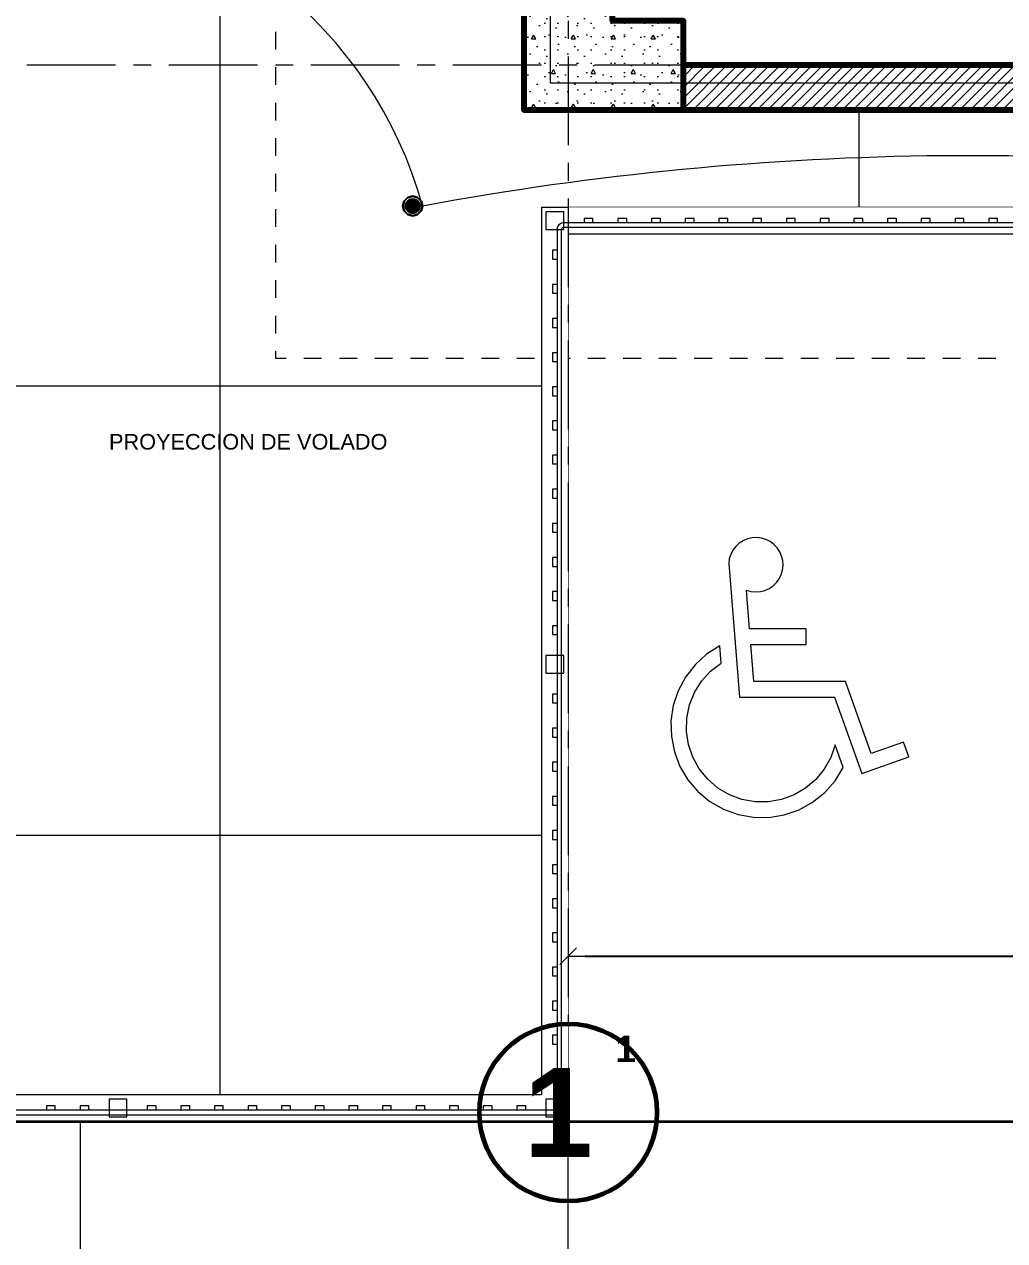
# Model space of a CAD drawing. Header units: inches. Extents: x 2704.1 to 2801.6, y 2415.6 to 2497.
# Drawn here: x 2719.11 to 2724.64, y 2426.21 to 2433.07 of the extents above; entities that cross this region are included whole.
import ezdxf
from ezdxf.lldxf.tags import DXFTag

# ---------------------------------------------------------------- set-up
doc = ezdxf.new("R2010")
doc.units = ezdxf.units.IN
doc.set_wipeout_variables(frame=1)
doc.header["$PDMODE"] = 1
for name, pattern in [('Hidden Line', [0.391222, 0.282222, -0.109]), ('Punto & Raya', [0.65, 0.5, -0.075, 0, -0.075]), ('Rayas', [0.1, 0.05, -0.05]), ('Wipeout_Contour', [1, 0, -1])]:
    doc.linetypes.add(name, pattern=pattern)
for name, color, linetype, lineweight in [('.', 10, 'Continuous', 0), ('ALUMBRADO_PVC', 6, 'PVC1', 30), ('COLUMNAS Y VIGAS', 1, 'Continuous', 40)]:
    doc.layers.add(name, color=color, linetype=linetype, lineweight=lineweight)
for name, color, linetype in [('02 _ ARQ _ ALB _ Cotas Ejes', 7, 'Continuous'), ('02 _ ARQ _ ALB _ Ejes Generales', 7, 'Continuous'), ('02 _ ARQ _ ZON _ Espacio.3D', 7, 'Continuous'), ('08 _ STR _ EXT _ 06 Columnas', 7, 'Continuous'), ('08 _ STR _ EXT _ 07 Losa Aligerada', 7, 'Continuous'), ('08 _ STR _ EXT _ 09 Vigas', 7, 'Continuous'), ('08 _ STR _ EXT _ 10 Vereda Exterior', 7, 'Continuous'), ('08 _ STR _ EXT _ Cerco Perimetrico', 7, 'Continuous'), ('08 _ STR _ EXT _ Estacionamiento-Pavimento', 7, 'Continuous'), ('Dibujo 2D - General', 7, 'Continuous'), ('ESQUEMAS', 7, 'Continuous'), ('Estructura - 04 MURO', 7, 'Continuous'), ('Estructura Compleja - Cubiertas', 7, 'Continuous'), ('Interior - Equipamiento', 7, 'Continuous'), ('Notas - Etiquetas', 251, 'Continuous')]:
    doc.layers.add(name, color=color, linetype=linetype)
doc.layers.add('DLX_TERR_LUM', color=7, linetype='Continuous', true_color=0x92fcfc)
doc.styles.add('Estilo_Generado_1', font='swisseb.ttf')
doc.styles.add('Estilo_Generado_4', font='swisse.ttf')
doc.styles.add('Estilo_Generado_8', font='arialbd.ttf')
doc.styles.add('{18b73a54-fa43-428c-adcb-c1c7bbdf2c84}', font='Simplex.shx')
tags = doc.linetypes.add('PVC1', pattern='A,1,-0.19772,["PVC",{18b73a54-fa43-428c-adcb-c1c7bbdf2c84},S=0.13,R=0,X=0,Y=-0.061851],-0.507647', length=1.705367).pattern_tags.tags
tags[6] = DXFTag(74, 10)
doc.dimstyles.new('Estilo_Generado__1', dxfattribs={"dimtxt": 0.125, "dimasz": 0.095, "dimexe": 0.18, "dimexo": 0.3, "dimgap": 0, "dimtad": 0, "dimtih": 1, "dimtoh": 1, "dimzin": 0, "dimdsep": 46, "dimtxsty": 'Estilo_Generado_4', "dimblk": 'ARROWHEAD_6', "dimblk1": 'ARROWHEAD_6', "dimblk2": 'ARROWHEAD_6', "dimcen": 0.09, "dimse1": 1, "dimse2": 1, "dimclrd": 144, "dimclre": 144, "dimclrt": 7, "dimadec": 0, "dimazin": 0, "dimtfac": 1, "dimtdec": 4, "dimtmove": 0, "dimatfit": 3, "dimfxl": 1, "dimtolj": 1, "dimtzin": 0, "dimarcsym": 0})

# ---------------------------------------------------------------- blocks, each defined once
blk = doc.blocks.new('ARROWHEAD_6')
at = {"color": 0, "linetype": 'Continuous', "lineweight": 0}
for p, q in [((0, 0), (-1, 0)), ((-0.5, -0.5), (0.5, 0.5))]:
    blk.add_line(p, q, dxfattribs=at)
blk = doc.blocks.new('*D69')
at = {"layer": '02 _ ARQ _ ALB _ Cotas Ejes', "color": 144, "linetype": 'Continuous', "lineweight": -2, "transparency": 16777216}
for p, q in [((2722.2706, 2427.8164), (2725.4442, 2427.8164)), ((2729.0806, 2427.8164), (2725.8317, 2427.8164))]:
    blk.add_line(p, q, dxfattribs=at)
at = {"layer": 'Defpoints', "color": 0, "linetype": 'Continuous', "transparency": 16777216}
for p in [(2722.1756, 2432.8358), (2729.1756, 2432.8358), (2729.1756, 2427.8164)]:
    blk.add_point(p, dxfattribs=at)
at = {"layer": '02 _ ARQ _ ALB _ Cotas Ejes', "color": 144, "linetype": 'Continuous', "lineweight": -2, "transparency": 16777216, "xscale": 0.095, "yscale": 0.095, "zscale": 0.095, "rotation": 180}
blk.add_blockref('ARROWHEAD_6', (2722.1756, 2427.8164), dxfattribs=at)
at = {"layer": '02 _ ARQ _ ALB _ Cotas Ejes', "color": 144, "linetype": 'Continuous', "lineweight": -2, "transparency": 16777216, "xscale": 0.095, "yscale": 0.095, "zscale": 0.095}
blk.add_blockref('ARROWHEAD_6', (2729.1756, 2427.8164), dxfattribs=at)
at = {"layer": '02 _ ARQ _ ALB _ Cotas Ejes', "color": 7, "linetype": 'Continuous', "lineweight": 13, "transparency": 16777216, "insert": (2725.6379, 2427.8164), "char_height": 0.125, "attachment_point": 5, "style": 'Estilo_Generado_4'}
blk.add_mtext('\\A1;7.00', dxfattribs=at)
blk = doc.blocks.new('luminaria exterior')
at = {"layer": '.'}
h = blk.add_hatch(dxfattribs=at)
h.set_pattern_fill('TRIANG', color=4, scale=0.005)
h.set_pattern_definition([(60, (0, 0), (-0.000937499998, 0.00162379763), [0.0009375, -0.0009375]), (120, (0, 0), (-0.001874999998, 1e-12), [0.0009375, -0.0009375]), (0, (-0.0004687, 0.0008119), (0.0009375, 0.00162379763), [0.0009375, -0.0009375])])
edge = h.paths.add_edge_path()
edge.add_arc((123.5526, 16.6566), 0.0381, 0, 360)
h = blk.add_hatch(dxfattribs=at)
h.set_pattern_fill('TRANS', color=4)
h.set_pattern_definition([(0, (0, 0), (0, 0.25), []), (0, (0, 0.125), (0, 0.25), [0.125, -0.125])])
h.paths.add_polyline_path([(123.5249, 16.6566, 1), (123.5802, 16.6566, 1)])
at = {"color": 3}
blk.add_circle((123.5526, 16.6566), 0.0395, dxfattribs=at)
at = {"layer": 'DLX_TERR_LUM', "color": 3}
for points in [[(123.5048, 16.6841, 0), (123.4974, 16.6566, 0)], [(123.4974, 16.6566, 0), (123.5048, 16.6841, 0)], [(123.4974, 16.6566, 0), (123.4977, 16.6566, 0)], [(123.4974, 16.6566, 0), (123.5048, 16.6291, 0)], [(123.4977, 16.6566, 0), (123.4974, 16.6566, 0)], [(123.5048, 16.6291, 0), (123.4974, 16.6566, 0)], [(123.4977, 16.6566, 0), (123.5051, 16.6841, 0)], [(123.5051, 16.6841, 0), (123.4977, 16.6566, 0)], [(123.5051, 16.6291, 0), (123.4977, 16.6566, 0)], [(123.4977, 16.6566, 0), (123.5051, 16.6291, 0)], [(123.5249, 16.7042, 0), (123.5048, 16.6841, 0)], [(123.5048, 16.6841, 0), (123.5249, 16.7042, 0)], [(123.5048, 16.6841, 0), (123.5051, 16.6841, 0)], [(123.5051, 16.6841, 0), (123.5048, 16.6841, 0)], [(123.5051, 16.6841, 0), (123.5252, 16.7042, 0)], [(123.5252, 16.7042, 0), (123.5051, 16.6841, 0)], [(123.5182, 16.6763, 0), (123.5129, 16.6566, 0)], [(123.5129, 16.6566, 0), (123.5182, 16.6763, 0)], [(123.5129, 16.6566, 0), (123.5182, 16.6368, 0)], [(123.5182, 16.6368, 0), (123.5129, 16.6566, 0)], [(123.5327, 16.6908, 0), (123.5182, 16.6763, 0)], [(123.5182, 16.6763, 0), (123.5327, 16.6908, 0)], [(123.5524, 16.7116, 0), (123.5249, 16.7042, 0)], [(123.5249, 16.7042, 0), (123.5524, 16.7116, 0)], [(123.5249, 16.7042, 0), (123.5252, 16.7042, 0)], [(123.5252, 16.7042, 0), (123.5249, 16.7042, 0)], [(123.5252, 16.7042, 0), (123.5527, 16.7116, 0)], [(123.5527, 16.7116, 0), (123.5252, 16.7042, 0)], [(123.5524, 16.6961, 0), (123.5327, 16.6908, 0)], [(123.5327, 16.6908, 0), (123.5524, 16.6961, 0)], [(123.5799, 16.7042, 0), (123.5524, 16.7116, 0)], [(123.5524, 16.7116, 0), (123.5799, 16.7042, 0)], [(123.5722, 16.6908, 0), (123.5524, 16.6961, 0)], [(123.5524, 16.6961, 0), (123.5722, 16.6908, 0)], [(123.5527, 16.7116, 0), (123.5802, 16.7042, 0)], [(123.5802, 16.7042, 0), (123.5527, 16.7116, 0)], [(123.5722, 16.6908, 0), (123.5866, 16.6763, 0)], [(123.6, 16.6841, 0), (123.5799, 16.7042, 0)], [(123.5799, 16.7042, 0), (123.6, 16.6841, 0)], [(123.5802, 16.7042, 0), (123.6004, 16.6841, 0)], [(123.6004, 16.6841, 0), (123.5802, 16.7042, 0)], [(123.5919, 16.6566, 0), (123.5866, 16.6763, 0)], [(123.5866, 16.6763, 0), (123.5919, 16.6566, 0)], [(123.5866, 16.6368, 0), (123.5919, 16.6566, 0)], [(123.5919, 16.6566, 0), (123.5866, 16.6368, 0)], [(123.6074, 16.6566, 0), (123.6, 16.6841, 0)], [(123.6, 16.6841, 0), (123.6074, 16.6566, 0)], [(123.6, 16.6291, 0), (123.6074, 16.6566, 0)], [(123.6074, 16.6566, 0), (123.6, 16.6291, 0)], [(123.6004, 16.6841, 0), (123.6077, 16.6566, 0)], [(123.6077, 16.6566, 0), (123.6004, 16.6841, 0)], [(123.6077, 16.6566, 0), (123.6004, 16.6291, 0)], [(123.6004, 16.6291, 0), (123.6077, 16.6566, 0)], [(123.6074, 16.6566, 0), (123.6077, 16.6566, 0)], [(123.6077, 16.6566, 0), (123.6074, 16.6566, 0)], [(123.5048, 16.6291, 0), (123.5249, 16.6089, 0)], [(123.5249, 16.6089, 0), (123.5048, 16.6291, 0)], [(123.5252, 16.6089, 0), (123.5051, 16.6291, 0)], [(123.5051, 16.6291, 0), (123.5252, 16.6089, 0)], [(123.5182, 16.6368, 0), (123.5327, 16.6224, 0)], [(123.5327, 16.6224, 0), (123.5182, 16.6368, 0)], [(123.5249, 16.6089, 0), (123.5524, 16.6016, 0)], [(123.5252, 16.6089, 0), (123.5249, 16.6089, 0)], [(123.5249, 16.6089, 0), (123.5252, 16.6089, 0)], [(123.5524, 16.6016, 0), (123.5249, 16.6089, 0)], [(123.5527, 16.6016, 0), (123.5252, 16.6089, 0)], [(123.5252, 16.6089, 0), (123.5527, 16.6016, 0)], [(123.5327, 16.6224, 0), (123.5524, 16.6171, 0)], [(123.5524, 16.6171, 0), (123.5327, 16.6224, 0)], [(123.5524, 16.6171, 0), (123.5722, 16.6224, 0)], [(123.5722, 16.6224, 0), (123.5524, 16.6171, 0)], [(123.5524, 16.6016, 0), (123.5799, 16.6089, 0)], [(123.5799, 16.6089, 0), (123.5524, 16.6016, 0)], [(123.5802, 16.6089, 0), (123.5527, 16.6016, 0)], [(123.5527, 16.6016, 0), (123.5802, 16.6089, 0)], [(123.5722, 16.6224, 0), (123.5866, 16.6368, 0)], [(123.5866, 16.6368, 0), (123.5722, 16.6224, 0)], [(123.5799, 16.6089, 0), (123.6, 16.6291, 0)], [(123.6, 16.6291, 0), (123.5799, 16.6089, 0)], [(123.5799, 16.6089, 0), (123.5802, 16.6089, 0)], [(123.5802, 16.6089, 0), (123.5799, 16.6089, 0)], [(123.6004, 16.6291, 0), (123.5802, 16.6089, 0)], [(123.5802, 16.6089, 0), (123.6004, 16.6291, 0)]]:
    blk.add_polyline3d(points, dxfattribs=at)
at = {"layer": 'DLX_TERR_LUM'}
for points in [[(123.5524, 16.7116, 0), (123.5527, 16.7116, 0)], [(123.5527, 16.7116, 0), (123.5524, 16.7116, 0)], [(123.5866, 16.6763, 0), (123.5722, 16.6908, 0)], [(123.5799, 16.7042, 0), (123.5802, 16.7042, 0)], [(123.5802, 16.7042, 0), (123.5799, 16.7042, 0)], [(123.6, 16.6841, 0), (123.6004, 16.6841, 0)], [(123.6004, 16.6841, 0), (123.6, 16.6841, 0)], [(123.5048, 16.6291, 0), (123.5051, 16.6291, 0)], [(123.5051, 16.6291, 0), (123.5048, 16.6291, 0)], [(123.5524, 16.6016, 0), (123.5527, 16.6016, 0)], [(123.5527, 16.6016, 0), (123.5524, 16.6016, 0)], [(123.6, 16.6291, 0), (123.6004, 16.6291, 0)], [(123.6004, 16.6291, 0), (123.6, 16.6291, 0)]]:
    blk.add_polyline3d(points, dxfattribs=at)

msp = doc.modelspace()

# ---------------------------------------------------------------- hatches: boundary and pattern name
at = {"layer": '08 _ STR _ EXT _ 10 Vereda Exterior', "linetype": 'Continuous', "lineweight": 13}
h = msp.add_hatch(dxfattribs=at)
h.set_pattern_fill('RETÍCULA_100X100_0002', color=251, style=0, pattern_type=2)
h.set_pattern_definition([(360, (2716.613, 2443.6885), (0, 2.53199), []), (90, (2716.613, 2443.6885), (-3.6, 0), [])])
h.paths.add_polyline_path([(2715.0256, 2429.0071), (2717.1469, 2426.8858), (2722.1756, 2426.8858), (2722.1756, 2431.8858), (2753.3756, 2431.8858), (2753.3756, 2426.8858), (2765.7756, 2426.8858), (2765.7756, 2444.4717), (2764.4256, 2444.4717), (2764.4256, 2432.5858), (2721.9256, 2432.5858), (2721.9256, 2433.2358), (2719.3758, 2433.2358, -0.414214), (2719.1257, 2433.4858), (2719.1257, 2434.2358, -0.414213), (2719.3758, 2434.4858), (2721.9256, 2434.4858), (2721.9256, 2437.3858), (2719.3758, 2437.3858, -0.414214), (2719.1257, 2437.6358), (2719.1257, 2438.3858, -0.414213), (2719.3758, 2438.6358), (2721.9256, 2438.6358), (2721.9256, 2441.5358), (2719.3757, 2441.5358, -0.414214), (2719.1257, 2441.7858), (2719.1257, 2442.5358, -0.414213), (2719.3757, 2442.7858), (2721.6256, 2442.7858), (2721.6262, 2446.4357), (2715.0256, 2446.4357)])

# ---------------------------------------------------------------- linework, layer by layer
at = {"layer": '02 _ ARQ _ ZON _ Espacio.3D', "color": 254, "linetype": 'Continuous', "lineweight": 0, "flags": 128}
msp.add_lwpolyline([(2722.1756, 2433.4858), (2722.4256, 2433.4858), (2722.4256, 2433.0858), (2722.8256, 2433.0858), (2722.8256, 2432.8358), (2725.5256, 2432.8358), (2725.5256, 2442.7358), (2722.9256, 2442.7358), (2722.9256, 2442.2858), (2722.4256, 2442.2858), (2722.4256, 2441.7858), (2722.1756, 2441.7858)], close=True, dxfattribs=at)
at = {"layer": '08 _ STR _ EXT _ 07 Losa Aligerada', "color": 254, "linetype": 'Rayas', "lineweight": 18, "flags": 128}
msp.add_lwpolyline([(2721.0256, 2453.325), (2720.5256, 2453.325), (2720.5256, 2431.1858), (2738.0909, 2431.1858), (2738.0909, 2432.5858), (2743.2871, 2432.5858), (2743.2871, 2431.3863), (2749.9256, 2431.3863), (2749.9256, 2428.7611), (2757.4256, 2428.7611), (2757.4256, 2431.4358), (2765.1756, 2431.4358), (2765.1756, 2440.3857), (2764.4256, 2440.3857), (2764.4256, 2443.4858), (2764.4256, 2443.4858), (2764.4256, 2445.7358), (2759.5256, 2445.7358), (2759.5256, 2447.7358), (2759.5256, 2447.9858), (2759.5256, 2449.8858), (2759.5256, 2450.1358), (2759.5256, 2452.1358), (2764.4256, 2452.1358), (2764.4256, 2455.0858), (2764.4256, 2455.0858), (2764.4256, 2460.5863), (2765.3756, 2460.5863), (2765.3756, 2466.4858), (2751.8109, 2466.4858), (2751.8109, 2466.1859), (2746.9035, 2466.1859), (2746.9035, 2465.8859), (2736.2256, 2465.8859), (2736.2256, 2469.2593), (2729.1255, 2469.2593), (2729.1255, 2465.2858), (2723.9757, 2465.2858), (2723.9757, 2466.3358), (2720.8756, 2466.3358), (2720.8756, 2463.0857), (2721.9256, 2463.0857), (2721.9256, 2459.2858), (2721.0256, 2459.2858)], close=True, dxfattribs=at)
at = {"layer": '08 _ STR _ EXT _ 07 Losa Aligerada', "color": 254, "linetype": 'Continuous', "lineweight": 18, "flags": 128}
msp.add_lwpolyline([(2721.9256, 2456.0858), (2721.9256, 2442.7858), (2719.3757, 2442.7858, 0.414213), (2719.1257, 2442.5358), (2719.1257, 2441.7858, 0.414071), (2719.3757, 2441.5358), (2721.9256, 2441.5358), (2721.9256, 2438.6358), (2719.3757, 2438.6358, 0.414229), (2719.1257, 2438.3858), (2719.1257, 2437.6358, 0.414214), (2719.3757, 2437.3858), (2721.9256, 2437.3858), (2721.9256, 2434.4858), (2719.3757, 2434.4858, 0.414244), (2719.1257, 2434.2358), (2719.1257, 2433.4858, 0.414204), (2719.3757, 2433.2358), (2721.9256, 2433.2358), (2721.9256, 2432.5858), (2764.4256, 2432.5858)], format="xyb", dxfattribs=at)
at = {"layer": '08 _ STR _ EXT _ 09 Vigas', "color": 251, "linetype": 'Hidden Line', "lineweight": 13}
msp.add_line((2721.9256, 2432.5858), (2721.9256, 2463.0857), dxfattribs=at)
at = {"layer": '08 _ STR _ EXT _ 10 Vereda Exterior', "color": 7, "linetype": 'Continuous', "lineweight": 18, "flags": 128}
msp.add_lwpolyline([(2764.4256, 2432.5858), (2721.9256, 2432.5858), (2721.9256, 2433.2358), (2719.3758, 2433.2358, -0.414214), (2719.1257, 2433.4858), (2719.1257, 2434.2358, -0.414213), (2719.3758, 2434.4858), (2721.9256, 2434.4858), (2721.9256, 2437.3858), (2719.3758, 2437.3858, -0.414214), (2719.1257, 2437.6358), (2719.1257, 2438.3858, -0.414213), (2719.3758, 2438.6358), (2721.9256, 2438.6358), (2721.9256, 2441.5358), (2719.3757, 2441.5358, -0.414214), (2719.1257, 2441.7858), (2719.1257, 2442.5358, -0.414213), (2719.3757, 2442.7858), (2721.6256, 2442.7858), (2721.6262, 2446.4357)], format="xyb", dxfattribs=at)
msp.add_lwpolyline([(2715.0256, 2429.0071), (2717.1469, 2426.8858), (2722.1756, 2426.8858), (2722.1756, 2431.8858), (2753.3756, 2431.8858)], dxfattribs=at)
at = {"layer": '08 _ STR _ EXT _ Estacionamiento-Pavimento', "color": 7, "linetype": 'Continuous', "lineweight": 13, "flags": 128}
for points in [[(2722.1756, 2431.8858), (2753.3756, 2431.8858)], [(2722.1756, 2425.5358), (2722.1756, 2431.8858)], [(2753.3756, 2426.8858), (2722.1756, 2426.8858)]]:
    msp.add_lwpolyline(points, dxfattribs=at)
at = {"layer": 'ALUMBRADO_PVC', "linetype": 'PVC1', "lineweight": 15, "ltscale": 0.2}
msp.add_arc((2719.0681, 2431.4149), 2.3715, 15.3825, 88.60799, dxfattribs=at)
at = {"layer": 'Interior - Equipamiento', "color": 175, "linetype": 'Continuous', "lineweight": 13, "flags": 128}
for points in [[(2723.0803, 2430.0284), (2723.1406, 2429.2761), (2723.6766, 2429.2761), (2723.8307, 2428.8456), (2724.0955, 2428.9404), (2724.066, 2429.023), (2723.8837, 2428.9577), (2723.7383, 2429.3638), (2723.2215, 2429.3638), (2723.2048, 2429.5722), (2723.5162, 2429.5722), (2723.5162, 2429.6599), (2723.1978, 2429.6599), (2723.1803, 2429.8778), (2723.2059, 2429.8708), (2723.2323, 2429.8683), (2723.2587, 2429.8704), (2723.2844, 2429.877), (2723.3085, 2429.888), (2723.3304, 2429.9029), (2723.3494, 2429.9214), (2723.365, 2429.9429), (2723.3766, 2429.9667), (2723.3839, 2429.9922), (2723.3867, 2430.0186), (2723.3849, 2430.045), (2723.3786, 2430.0708), (2723.368, 2430.0951), (2723.3533, 2430.1172), (2723.3351, 2430.1364), (2723.3138, 2430.1522), (2723.2901, 2430.1641), (2723.2647, 2430.1717), (2723.2383, 2430.1749), (2723.2119, 2430.1734), (2723.186, 2430.1674), (2723.1616, 2430.1571), (2723.1394, 2430.1427), (2723.1199, 2430.1247), (2723.1039, 2430.1036), (2723.0917, 2430.08), (2723.0837, 2430.0547)], [(2723.6798, 2429.007), (2723.6553, 2428.9358), (2723.6185, 2428.8701), (2723.5708, 2428.8119), (2723.5136, 2428.763), (2723.4487, 2428.725), (2723.378, 2428.699), (2723.3039, 2428.6859), (2723.2287, 2428.686), (2723.1546, 2428.6994), (2723.0841, 2428.7257), (2723.0193, 2428.7639), (2722.9623, 2428.813), (2722.9147, 2428.8714), (2722.8783, 2428.9372), (2722.854, 2429.0084), (2722.8426, 2429.0828), (2722.8445, 2429.1581), (2722.8597, 2429.2318), (2722.8876, 2429.3017), (2722.9274, 2429.3656), (2722.9778, 2429.4215), (2723.0373, 2429.4676), (2723.0295, 2429.5644), (2722.9555, 2429.5172), (2722.8907, 2429.4582), (2722.8368, 2429.389), (2722.7955, 2429.3116), (2722.768, 2429.2284), (2722.7551, 2429.1416), (2722.7571, 2429.0539), (2722.774, 2428.9679), (2722.8054, 2428.886), (2722.8502, 2428.8106), (2722.9072, 2428.744), (2722.9748, 2428.688), (2723.0508, 2428.6444), (2723.1332, 2428.6144), (2723.2195, 2428.5988), (2723.3072, 2428.5982), (2723.3938, 2428.6125), (2723.4766, 2428.6413), (2723.5533, 2428.6839), (2723.6216, 2428.7388), (2723.6796, 2428.8046), (2723.7255, 2428.8794)]]:
    msp.add_lwpolyline(points, close=True, dxfattribs=at)

# ---------------------------------------------------------------- block references
msp.add_blockref('luminaria exterior', (2597.7473, 2415.3862))
msp.add_blockref('luminaria exterior', (2597.7473, 2415.3862))
msp.add_blockref('luminaria exterior', (2597.7473, 2415.3862))

# ---------------------------------------------------------------- texts
at = {"layer": 'Interior - Equipamiento', "color": 175, "lineweight": 13, "insert": (2722.4423, 2427.2943), "char_height": 0.15, "attachment_point": 4, "style": 'Estilo_Generado_8'}
msp.add_mtext('\\A1;{\\pql;\\fArial|b1|i0|c0|p34;1}', dxfattribs=at)
at = {"layer": 'Notas - Etiquetas', "color": 8, "linetype": 'Continuous', "lineweight": 35, "insert": (2721.1572, 2430.7141), "char_height": 0.0875, "attachment_point": 6, "style": 'Estilo_Generado_4'}
msp.add_mtext('\\A1;{\\pqr;\\fSwis721 Ex BT|b0|i0|c0|p34;PROYECCION DE VOLADO}', dxfattribs=at)

# ---------------------------------------------------------------- next in the draw order: wipeouts: each hides what was drawn before it
at = {"color": 254, "linetype": 'Wipeout_Contour', "lineweight": 0, "ltscale": 56.279828}
msp.add_wipeout([(2726.8755, 2432.8358), (2722.8256, 2432.8358), (2722.8256, 2432.5858), (2726.8755, 2432.5858)], dxfattribs=at).dxf.layer = 'Estructura - 04 MURO'
at = {"color": 254, "linetype": 'Wipeout_Contour', "lineweight": 0, "ltscale": 18.00955}
msp.add_wipeout([(2715.0256, 2425.5358), (2719.4256, 2425.5358), (2719.4256, 2426.8858), (2715.0256, 2426.8858)], dxfattribs=at).dxf.layer = 'Estructura Compleja - Cubiertas'

# ---------------------------------------------------------------- next in the draw order: hatches: boundary and pattern name
at = {"layer": '08 _ STR _ EXT _ 06 Columnas', "linetype": 'Continuous', "lineweight": 9}
h = msp.add_hatch(dxfattribs=at)
h.set_pattern_fill('HORMIGÓN_EN_MASA_0002', style=0, pattern_type=2)
h.set_pattern_definition([(0, (2712.85563, 2425.38577), (0, 0.389711), [0.024375, -0.200625]), (0, (2712.96813, 2425.58063), (0, 0.389711), [0.024375, -0.200625]), (60, (2712.85563, 2425.38577), (-0.3375, 0.194856), [0.024375, -0.200625]), (60, (2713.08063, 2425.38577), (-0.3375, 0.194856), [0.024375, -0.200625]), (120, (2712.88, 2425.38577), (0.3375, 0.194856), [0.024375, -0.200625]), (120, (2713.105, 2425.38577), (0.3375, 0.194856), [0.024375, -0.200625]), (0, (2712.85563, 2425.42327), (0, 0.075), [0, -0.075, 0, -0.1125]), (45, (2712.89313, 2425.42327), (-0.053033, 0.053033), [0, -0.05625, 0, -0.09375])])
h.paths.add_polyline_path([(2721.9256, 2433.4858), (2721.9256, 2432.5858), (2722.8256, 2432.5858), (2722.8256, 2433.0858), (2722.4256, 2433.0858), (2722.4256, 2433.4858)])
at = {"layer": 'Estructura - 04 MURO', "linetype": 'Continuous', "lineweight": 5}
h = msp.add_hatch(dxfattribs=at)
h.set_pattern_fill('LADRILLO_COMÚN_0002', color=252, style=0, pattern_type=2)
h.set_pattern_definition([(45, (2712.85563, 2425.385773), (-0.03005204, 0.03005204), [])])
h.paths.add_polyline_path([(2726.8755, 2432.8358), (2722.8256, 2432.8358), (2722.8256, 2432.5858), (2726.8755, 2432.5858)])
at = {"layer": 'Estructura Compleja - Cubiertas', "linetype": 'Continuous', "lineweight": 13}
h = msp.add_hatch(dxfattribs=at)
h.set_pattern_fill('CEMENTO_PULIDO_1_50X3_00_69', color=252, style=0, pattern_type=2)
h.set_pattern_definition([(0, (2712.8556, 2425.3858), (0, 1.5), []), (90, (2712.8556, 2425.3858), (-3, 0), [])])
h.paths.add_polyline_path([(2715.0256, 2425.5358), (2719.4256, 2425.5358), (2719.4256, 2426.8858), (2715.0256, 2426.8858)])

# ---------------------------------------------------------------- next in the draw order: linework, layer by layer
at = {"layer": '02 _ ARQ _ ALB _ Ejes Generales', "color": 251, "linetype": 'Punto & Raya', "lineweight": 13}
msp.add_line((2768.4256, 2432.8358), (2717.701, 2432.8358), dxfattribs=at)
at = {"layer": '08 _ STR _ EXT _ 06 Columnas', "color": 7, "linetype": 'Continuous', "lineweight": 80, "flags": 128}
msp.add_lwpolyline([(2721.9256, 2433.4858), (2721.9256, 2432.5858), (2722.8256, 2432.5858), (2722.8256, 2433.0858), (2722.4256, 2433.0858), (2722.4256, 2433.4858)], close=True, dxfattribs=at)
at = {"layer": '08 _ STR _ EXT _ 09 Vigas', "color": 251, "linetype": 'Hidden Line', "lineweight": 13}
msp.add_line((2764.4256, 2432.5858), (2721.9256, 2432.5858), dxfattribs=at)
at = {"layer": '08 _ STR _ EXT _ Cerco Perimetrico', "color": 7, "linetype": 'Continuous', "lineweight": 13, "flags": 128}
msp.add_lwpolyline([(2717.1469, 2426.8858), (2722.1756, 2426.8858)], dxfattribs=at)
at = {"layer": 'COLUMNAS Y VIGAS', "color": 8}
msp.add_lwpolyline([(2722.8256, 2433.0858), (2722.8256, 2432.5858), (2721.9256, 2432.5858), (2721.9256, 2433.4858), (2722.4256, 2433.4858), (2722.4256, 2433.0858)], close=True, dxfattribs=at)
at = {"layer": 'ESQUEMAS', "color": 7, "linetype": 'Continuous', "lineweight": 13, "flags": 128}
msp.add_lwpolyline([(2764.2756, 2432.7358), (2722.0756, 2432.7358), (2722.0756, 2433.5358), (2719.3758, 2433.5358), (2719.3758, 2434.2858), (2722.0756, 2434.2858), (2722.0756, 2437.6608), (2719.3757, 2437.6608), (2719.3757, 2438.4108), (2722.0756, 2438.4108), (2722.0756, 2441.7858), (2719.3757, 2441.7858), (2719.3757, 2442.5358), (2722.0756, 2442.5358), (2722.0756, 2456.3389), (2721.1056, 2456.3389), (2721.1056, 2459.2058), (2722.0756, 2459.2058), (2722.0756, 2465.1358), (2764.2756, 2465.1358), (2764.2756, 2443.3358), (2765.6256, 2443.3358), (2765.6256, 2440.5357), (2764.2756, 2440.5357)], close=True, dxfattribs=at)
at = {"layer": 'Estructura - 04 MURO', "color": 7, "linetype": 'Continuous', "lineweight": 80, "flags": 128}
for points in [[(2726.8755, 2432.8358), (2722.8256, 2432.8358)], [(2722.8256, 2432.5858), (2726.6755, 2432.5858)]]:
    msp.add_lwpolyline(points, dxfattribs=at)
at = {"layer": 'Estructura Compleja - Cubiertas', "color": 252, "linetype": 'Continuous', "lineweight": 13, "flags": 128}
msp.add_lwpolyline([(2719.4256, 2426.8858), (2719.4256, 2425.5358)], dxfattribs=at)

# ---------------------------------------------------------------- next in the draw order: wipeouts: each hides what was drawn before it
at = {"color": 254, "linetype": 'Wipeout_Contour', "lineweight": 0, "ltscale": 27.842458}
msp.add_wipeout([(2722.0256, 2427.0358), (2722.1756, 2426.8858), (2722.1756, 2427.0358)], dxfattribs=at).dxf.layer = '08 _ STR _ EXT _ Cerco Perimetrico'

# ---------------------------------------------------------------- next in the draw order: wipeouts: each hides what was drawn before it
at = {"color": 254, "linetype": 'Wipeout_Contour', "lineweight": 0, "ltscale": 27.887812}
msp.add_wipeout([(2722.0256, 2427.0358), (2717.2091, 2427.0358), (2717.3591, 2426.8858), (2722.0256, 2426.8858)], dxfattribs=at).dxf.layer = '08 _ STR _ EXT _ Cerco Perimetrico'

# ---------------------------------------------------------------- next in the draw order: linework, layer by layer
at = {"layer": '08 _ STR _ EXT _ Cerco Perimetrico', "color": 167, "linetype": 'Continuous', "lineweight": 18, "flags": 128}
for points in [[(2719.2857, 2426.9483), (2719.2857, 2426.9733), (2719.2357, 2426.9733), (2719.2357, 2426.9483)], [(2719.475, 2426.9483), (2719.475, 2426.9733), (2719.425, 2426.9733), (2719.425, 2426.9483)], [(2719.8537, 2426.9483), (2719.8537, 2426.9733), (2719.8037, 2426.9733), (2719.8037, 2426.9483)], [(2720.043, 2426.9483), (2720.043, 2426.9733), (2719.993, 2426.9733), (2719.993, 2426.9483)], [(2720.2323, 2426.9483), (2720.2323, 2426.9733), (2720.1823, 2426.9733), (2720.1823, 2426.9483)], [(2720.4216, 2426.9483), (2720.4216, 2426.9733), (2720.3716, 2426.9733), (2720.3716, 2426.9483)], [(2720.611, 2426.9483), (2720.611, 2426.9733), (2720.561, 2426.9733), (2720.561, 2426.9483)], [(2720.8003, 2426.9483), (2720.8003, 2426.9733), (2720.7503, 2426.9733), (2720.7503, 2426.9483)], [(2720.9896, 2426.9483), (2720.9896, 2426.9733), (2720.9396, 2426.9733), (2720.9396, 2426.9483)], [(2721.179, 2426.9483), (2721.179, 2426.9733), (2721.129, 2426.9733), (2721.129, 2426.9483)], [(2721.3683, 2426.9483), (2721.3683, 2426.9733), (2721.3183, 2426.9733), (2721.3183, 2426.9483)], [(2721.5576, 2426.9483), (2721.5576, 2426.9733), (2721.5076, 2426.9733), (2721.5076, 2426.9483)], [(2721.747, 2426.9483), (2721.747, 2426.9733), (2721.697, 2426.9733), (2721.697, 2426.9483)], [(2721.9363, 2426.9483), (2721.9363, 2426.9733), (2721.8863, 2426.9733), (2721.8863, 2426.9483)]]:
    msp.add_lwpolyline(points, dxfattribs=at)
msp.add_lwpolyline([(2719.5893, 2427.0108), (2719.5893, 2426.9108), (2719.6893, 2426.9108), (2719.6893, 2427.0108)], close=True, dxfattribs=at)
at = {"layer": 'Estructura Compleja - Cubiertas', "color": 252, "linetype": 'Continuous', "lineweight": 13}
msp.add_line((2719.4256, 2426.8858), (2713.0056, 2426.8858), dxfattribs=at)

# ---------------------------------------------------------------- next in the draw order: wipeouts: each hides what was drawn before it
at = {"color": 254, "linetype": 'Wipeout_Contour', "lineweight": 0, "ltscale": 28.487218}
msp.add_wipeout([(2722.0256, 2426.8858), (2722.1756, 2426.8858), (2722.0256, 2427.0358)], dxfattribs=at).dxf.layer = '08 _ STR _ EXT _ Cerco Perimetrico'

# ---------------------------------------------------------------- next in the draw order: linework, layer by layer
at = {"layer": '08 _ STR _ EXT _ Cerco Perimetrico', "color": 167, "linetype": 'Continuous', "lineweight": 18}
for p, q in [((2722.0998, 2426.9483), (2717.1788, 2426.9483)), ((2722.1038, 2426.9488), (2722.0998, 2426.9483)), ((2722.1068, 2426.95), (2722.1038, 2426.9488)), ((2722.1094, 2426.952), (2722.1068, 2426.95)), ((2722.1114, 2426.9546), (2722.1094, 2426.952)), ((2722.1126, 2426.9576), (2722.1114, 2426.9546)), ((2722.1127, 2426.9587), (2722.1126, 2426.9576)), ((2722.1131, 2426.9616), (2722.1127, 2426.9587)), ((2722.1332, 2426.942), (2722.1361, 2426.949)), ((2722.1361, 2426.949), (2722.137, 2426.951)), ((2722.137, 2426.951), (2722.1381, 2426.96)), ((2717.1772, 2426.9233), (2722.1014, 2426.9233)), ((2722.1014, 2426.9233), (2722.1104, 2426.9244)), ((2722.1104, 2426.9244), (2722.1194, 2426.9282)), ((2722.1194, 2426.9282), (2722.1272, 2426.9342)), ((2722.1272, 2426.9342), (2722.1332, 2426.942))]:
    msp.add_line(p, q, dxfattribs=at)
at = {"layer": '08 _ STR _ EXT _ Cerco Perimetrico', "color": 7, "linetype": 'Continuous', "lineweight": 13, "flags": 128}
for points in [[(2722.1756, 2426.8858), (2722.1756, 2431.8858)], [(2722.0256, 2427.0358), (2717.2091, 2427.0358)]]:
    msp.add_lwpolyline(points, dxfattribs=at)

# ---------------------------------------------------------------- next in the draw order: wipeouts: each hides what was drawn before it
at = {"color": 254, "linetype": 'Wipeout_Contour', "lineweight": 0, "ltscale": 34.037172}
msp.add_wipeout([(2722.0256, 2432.0358), (2722.1756, 2431.8858), (2722.1756, 2432.0358)], dxfattribs=at).dxf.layer = '08 _ STR _ EXT _ Cerco Perimetrico'

# ---------------------------------------------------------------- next in the draw order: wipeouts: each hides what was drawn before it
at = {"color": 254, "linetype": 'Wipeout_Contour', "lineweight": 0, "ltscale": 41.263935}
msp.add_wipeout([(2722.0256, 2431.8858), (2722.0256, 2427.0358), (2722.1756, 2427.0358), (2722.1756, 2431.8858)], dxfattribs=at).dxf.layer = '08 _ STR _ EXT _ Cerco Perimetrico'

# ---------------------------------------------------------------- next in the draw order: linework, layer by layer
at = {"layer": '02 _ ARQ _ ALB _ Ejes Generales', "color": 7, "linetype": 'Continuous', "lineweight": 60}
msp.add_circle((2722.1756, 2426.9358), 0.5, dxfattribs=at)
at = {"layer": '08 _ STR _ EXT _ Cerco Perimetrico', "color": 167, "linetype": 'Continuous', "lineweight": 18, "flags": 128}
for points in [[(2722.1131, 2431.7935), (2722.0881, 2431.7935), (2722.0881, 2431.7435), (2722.1131, 2431.7435)], [(2722.1131, 2431.6012), (2722.0881, 2431.6012), (2722.0881, 2431.5512), (2722.1131, 2431.5512)], [(2722.1131, 2431.4088), (2722.0881, 2431.4088), (2722.0881, 2431.3588), (2722.1131, 2431.3588)], [(2722.1131, 2431.2165), (2722.0881, 2431.2165), (2722.0881, 2431.1665), (2722.1131, 2431.1665)], [(2722.1131, 2431.0242), (2722.0881, 2431.0242), (2722.0881, 2430.9742), (2722.1131, 2430.9742)], [(2722.1131, 2430.8319), (2722.0881, 2430.8319), (2722.0881, 2430.7819), (2722.1131, 2430.7819)], [(2722.1131, 2430.6396), (2722.0881, 2430.6396), (2722.0881, 2430.5896), (2722.1131, 2430.5896)], [(2722.1131, 2430.4473), (2722.0881, 2430.4473), (2722.0881, 2430.3973), (2722.1131, 2430.3973)], [(2722.1131, 2430.255), (2722.0881, 2430.255), (2722.0881, 2430.205), (2722.1131, 2430.205)], [(2722.1131, 2430.0627), (2722.0881, 2430.0627), (2722.0881, 2430.0127), (2722.1131, 2430.0127)], [(2722.1131, 2429.8704), (2722.0881, 2429.8704), (2722.0881, 2429.8204), (2722.1131, 2429.8204)], [(2722.1131, 2429.6781), (2722.0881, 2429.6781), (2722.0881, 2429.6281), (2722.1131, 2429.6281)], [(2722.1131, 2429.2935), (2722.0881, 2429.2935), (2722.0881, 2429.2435), (2722.1131, 2429.2435)], [(2722.1131, 2429.1012), (2722.0881, 2429.1012), (2722.0881, 2429.0512), (2722.1131, 2429.0512)], [(2722.1131, 2428.9088), (2722.0881, 2428.9088), (2722.0881, 2428.8588), (2722.1131, 2428.8588)], [(2722.1131, 2428.7165), (2722.0881, 2428.7165), (2722.0881, 2428.6665), (2722.1131, 2428.6665)], [(2722.1131, 2428.5242), (2722.0881, 2428.5242), (2722.0881, 2428.4742), (2722.1131, 2428.4742)], [(2722.1131, 2428.3319), (2722.0881, 2428.3319), (2722.0881, 2428.2819), (2722.1131, 2428.2819)], [(2722.1131, 2428.1396), (2722.0881, 2428.1396), (2722.0881, 2428.0896), (2722.1131, 2428.0896)], [(2722.1131, 2427.9473), (2722.0881, 2427.9473), (2722.0881, 2427.8973), (2722.1131, 2427.8973)], [(2722.1131, 2427.755), (2722.0881, 2427.755), (2722.0881, 2427.705), (2722.1131, 2427.705)], [(2722.1131, 2427.5627), (2722.0881, 2427.5627), (2722.0881, 2427.5127), (2722.1131, 2427.5127)], [(2722.1131, 2427.3704), (2722.0881, 2427.3704), (2722.0881, 2427.3204), (2722.1131, 2427.3204)], [(2722.1131, 2427.1781), (2722.0881, 2427.1781), (2722.0881, 2427.1281), (2722.1131, 2427.1281)]]:
    msp.add_lwpolyline(points, dxfattribs=at)
for points in [[(2722.0506, 2429.4108), (2722.1506, 2429.4108), (2722.1506, 2429.5108), (2722.0506, 2429.5108)], [(2722.0506, 2427.0108), (2722.0506, 2426.9108), (2722.1506, 2426.9108), (2722.1506, 2427.0108)]]:
    msp.add_lwpolyline(points, close=True, dxfattribs=at)

# ---------------------------------------------------------------- next in the draw order: texts
at = {"layer": '02 _ ARQ _ ALB _ Ejes Generales', "color": 7, "lineweight": 30, "insert": (2721.9265, 2427.1858), "char_height": 0.5, "attachment_point": 1, "style": 'Estilo_Generado_1'}
msp.add_mtext('\\A1;{\\pql;\\pt0;\\fSwis721 Ex BT|b1|i0|c0|p34;1}', dxfattribs=at)

# ---------------------------------------------------------------- next in the draw order: wipeouts: each hides what was drawn before it
at = {"color": 254, "linetype": 'Wipeout_Contour', "lineweight": 0, "ltscale": 34.063193}
msp.add_wipeout([(2722.0256, 2431.8858), (2722.1756, 2431.8858), (2722.0256, 2432.0358)], dxfattribs=at).dxf.layer = '08 _ STR _ EXT _ Cerco Perimetrico'

# ---------------------------------------------------------------- next in the draw order: linework, layer by layer
at = {"layer": '08 _ STR _ EXT _ Cerco Perimetrico', "color": 167, "linetype": 'Continuous', "lineweight": 18}
for p, q in [((2722.1143, 2431.9205), (2722.1131, 2431.9116)), ((2722.1131, 2431.9116), (2722.1131, 2426.9616)), ((2722.1181, 2431.9296), (2722.1143, 2431.9205)), ((2722.124, 2431.9374), (2722.1181, 2431.9296)), ((2722.1318, 2431.9433), (2722.124, 2431.9374)), ((2722.1389, 2431.9463), (2722.1318, 2431.9433)), ((2722.1381, 2431.91), (2722.1387, 2431.914)), ((2722.1381, 2426.96), (2722.1381, 2431.91)), ((2722.1387, 2431.914), (2722.1399, 2431.917)), ((2722.1409, 2431.9471), (2722.1389, 2431.9463))]:
    msp.add_line(p, q, dxfattribs=at)
at = {"layer": '08 _ STR _ EXT _ Cerco Perimetrico', "color": 7, "linetype": 'Continuous', "lineweight": 13, "flags": 128}
for points in [[(2722.0256, 2432.0358), (2753.5256, 2432.0358)], [(2722.0256, 2432.0358), (2722.0256, 2427.0358)]]:
    msp.add_lwpolyline(points, dxfattribs=at)

# ---------------------------------------------------------------- next in the draw order: wipeouts: each hides what was drawn before it
at = {"color": 254, "linetype": 'Wipeout_Contour', "lineweight": 0, "ltscale": 104.520254}
msp.add_wipeout([(2753.3756, 2432.0358), (2722.1756, 2432.0358), (2722.1756, 2431.8858), (2753.3756, 2431.8858)], dxfattribs=at).dxf.layer = '08 _ STR _ EXT _ Cerco Perimetrico'

# ---------------------------------------------------------------- next in the draw order: linework, layer by layer
at = {"layer": '02 _ ARQ _ ALB _ Ejes Generales', "color": 251, "linetype": 'Punto & Raya', "lineweight": 13}
msp.add_line((2722.1756, 2471.2858), (2722.1756, 2427.4358), dxfattribs=at)
at = {"layer": '08 _ STR _ EXT _ Cerco Perimetrico', "color": 167, "linetype": 'Continuous', "lineweight": 18}
for p, q in [((2722.1498, 2431.9483), (2722.1409, 2431.9471)), ((2753.4014, 2431.9483), (2722.1498, 2431.9483)), ((2722.1399, 2431.917), (2722.1419, 2431.9195)), ((2722.1419, 2431.9195), (2722.1444, 2431.9215)), ((2722.1444, 2431.9215), (2722.1474, 2431.9227)), ((2722.1474, 2431.9227), (2722.1485, 2431.9229)), ((2722.1485, 2431.9229), (2722.1514, 2431.9233)), ((2722.1514, 2431.9233), (2753.3998, 2431.9233))]:
    msp.add_line(p, q, dxfattribs=at)
at = {"layer": '08 _ STR _ EXT _ Cerco Perimetrico', "color": 167, "linetype": 'Continuous', "lineweight": 18, "flags": 128}
msp.add_lwpolyline([(2722.0506, 2431.9108), (2722.1506, 2431.9108), (2722.1506, 2432.0108), (2722.0506, 2432.0108)], close=True, dxfattribs=at)
for points in [[(2722.3156, 2431.9483), (2722.3156, 2431.9733), (2722.2656, 2431.9733), (2722.2656, 2431.9483)], [(2722.5056, 2431.9483), (2722.5056, 2431.9733), (2722.4556, 2431.9733), (2722.4556, 2431.9483)], [(2722.6956, 2431.9483), (2722.6956, 2431.9733), (2722.6456, 2431.9733), (2722.6456, 2431.9483)], [(2722.8856, 2431.9483), (2722.8856, 2431.9733), (2722.8356, 2431.9733), (2722.8356, 2431.9483)], [(2723.0756, 2431.9483), (2723.0756, 2431.9733), (2723.0256, 2431.9733), (2723.0256, 2431.9483)], [(2723.2656, 2431.9483), (2723.2656, 2431.9733), (2723.2156, 2431.9733), (2723.2156, 2431.9483)], [(2723.4556, 2431.9483), (2723.4556, 2431.9733), (2723.4056, 2431.9733), (2723.4056, 2431.9483)], [(2723.6456, 2431.9483), (2723.6456, 2431.9733), (2723.5956, 2431.9733), (2723.5956, 2431.9483)], [(2723.8356, 2431.9483), (2723.8356, 2431.9733), (2723.7856, 2431.9733), (2723.7856, 2431.9483)], [(2724.0256, 2431.9483), (2724.0256, 2431.9733), (2723.9756, 2431.9733), (2723.9756, 2431.9483)], [(2724.2156, 2431.9483), (2724.2156, 2431.9733), (2724.1656, 2431.9733), (2724.1656, 2431.9483)], [(2724.4056, 2431.9483), (2724.4056, 2431.9733), (2724.3556, 2431.9733), (2724.3556, 2431.9483)], [(2724.5956, 2431.9483), (2724.5956, 2431.9733), (2724.5456, 2431.9733), (2724.5456, 2431.9483)]]:
    msp.add_lwpolyline(points, dxfattribs=at)
at = {"layer": '08 _ STR _ EXT _ Cerco Perimetrico', "color": 7, "linetype": 'Continuous', "lineweight": 13, "flags": 128}
msp.add_lwpolyline([(2722.1756, 2431.8858), (2753.3756, 2431.8858)], dxfattribs=at)
at = {"layer": 'ALUMBRADO_PVC', "linetype": 'PVC1', "lineweight": 15, "ltscale": 0.2}
msp.add_arc((2724.4484, 2415.3321), 16.9946, 80.58559, 100.48747, dxfattribs=at)
at = {"layer": 'Dibujo 2D - General', "color": 1, "linetype": 'Continuous', "lineweight": 35}
msp.add_lwpolyline([(2715.6221, 2497.0011), (2715.0256, 2426.8858), (2783.314, 2426.8858), (2784.1675, 2496.204)], close=True, dxfattribs=at)

# ---------------------------------------------------------------- next in the draw order: dimensions: what is measured, and where the dimension line sits
at = {"layer": '02 _ ARQ _ ALB _ Cotas Ejes', "color": 144, "linetype": 'Continuous', "lineweight": 13}
dim = msp.add_linear_dim(base=(2729.1756, 2427.8164), p1=(2722.1756, 2432.8358), p2=(2729.1756, 2432.8358), dimstyle='Estilo_Generado__1', dxfattribs=at)
dim.commit()
dim.dimension.update_dxf_attribs({"geometry": '*D69', "text_midpoint": (2725.6379, 2427.8164), "dimtype": 160})

doc.saveas('drawing.dxf')
